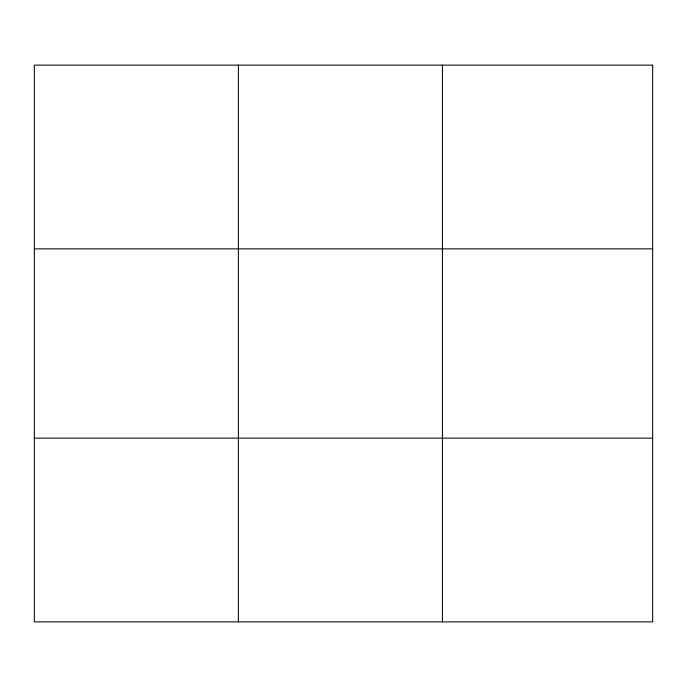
<?xml version="1.0" encoding="UTF-8"?>
<svg xmlns="http://www.w3.org/2000/svg" width="687" height="687" viewBox="0 0 687 687"><rect width="100%" height="100%" fill="white"/><g stroke="black" fill="none" stroke-linecap="round" stroke-linejoin="round"><path stroke-width="1.03" d="M238.389 621.864L238.389 65.136M442.428 621.864L442.428 65.136M34.35 248.857L652.65 248.857M34.35 438.143L652.65 438.143M652.65 65.136L652.65 621.864L34.35 621.864L34.35 65.136L652.65 65.136"/></g></svg>
